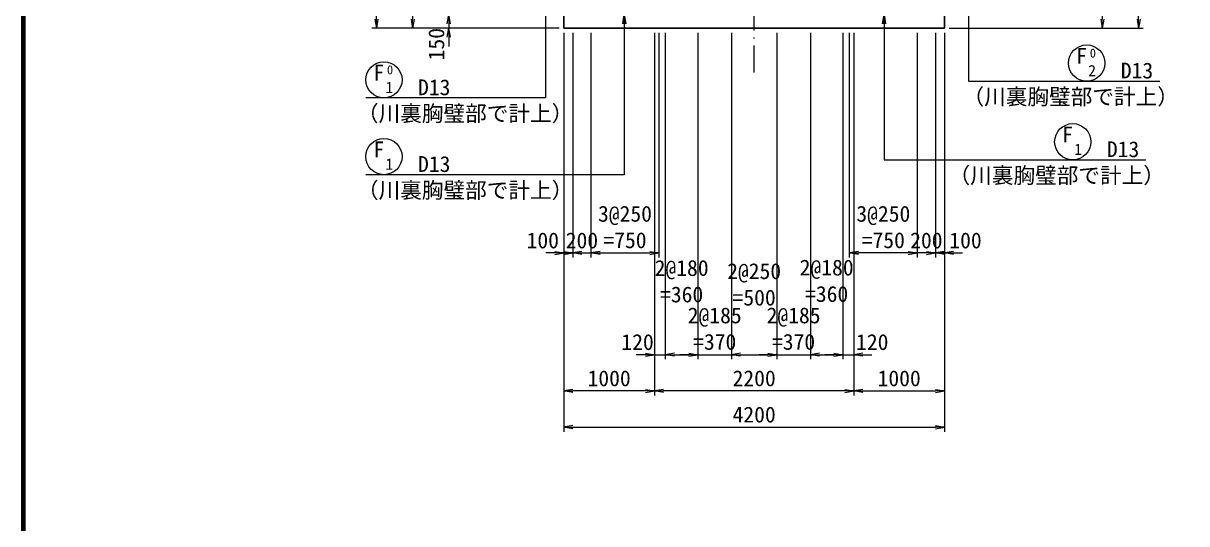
# Model space of a CAD drawing. Header units: millimetres. Extents: x 169470 to 758170, y -17820 to 11880.
# Drawn here: x 464845 to 477681, y -2965 to 2556 of the extents above; entities that cross this region are included whole.
import ezdxf
from ezdxf.enums import TextEntityAlignment as Align

# ---------------------------------------------------------------- set-up
doc = ezdxf.new("R2010")
doc.units = ezdxf.units.MM
doc.header["$LTSCALE"] = 50
doc.header["$PDSIZE"] = 300
doc.linetypes.add('SXF_一点短鎖線', pattern=[9.25, 6, -1.5, 0.25, -1.5])
doc.layers.get('Defpoints').update_dxf_attribs({"color": 151})
for name, color, linetype, lineweight in [('D-BMK', 2, 'SXF_一点短鎖線', 13), ('D-STR', 1, 'Continuous', 25), ('D-STR-DIM', 7, 'Continuous', 13), ('D-STR-HTXT', 7, 'Continuous', 13), ('D-STR-TXT', 7, 'Continuous', 13), ('D-TTL', 2, 'Continuous', 140)]:
    doc.layers.add(name, color=color, linetype=linetype, lineweight=lineweight)
doc.styles.add('YOKO_GOTHIC', font='MS Gothic.ttf')
doc.dimstyles.new('S50', dxfattribs={"dimscale": 50, "dimtxt": 3.5, "dimasz": 2, "dimexe": 1, "dimexo": 1, "dimgap": 1, "dimtad": 1, "dimdec": 0, "dimzin": 1, "dimdsep": 46, "dimtxsty": 'YOKO_GOTHIC', "dimblk": 'OPEN', "dimcen": 0, "dimclrd": 256, "dimclre": 256, "dimclrt": 256, "dimaunit": 1, "dimadec": 3, "dimazin": 0, "dimtfac": 1, "dimtdec": 0, "dimtix": 1, "dimtmove": 2, "dimatfit": 3, "dimldrblk": 'OPEN', "dimfxl": 1, "dimlwd": -1, "dimlwe": -1, "dimarcsym": 2})

# ---------------------------------------------------------------- blocks, each defined once
blk = doc.blocks.new('_Open')
at = {"color": 0, "linetype": 'ByBlock', "lineweight": -2}
for p, q in [((-1, 0.17), (0, 0)), ((-1, -0.17), (0, 0)), ((0, 0), (-1, 0))]:
    blk.add_line(p, q, dxfattribs=at)
blk = doc.blocks.new('*D4238')
at = {"layer": 'D-STR-DIM', "ltscale": 1500, "transparency": 16777216}
for p, q in [((469540, 3081), (469540, 3181)), ((470758, 2981), (469490, 2981)), ((469540, 2981), (469540, 2651)), ((470758, 2651), (469490, 2651)), ((469540, 2551), (469540, 2451))]:
    blk.add_line(p, q, dxfattribs=at)
at = {"layer": 'Defpoints', "color": 0, "ltscale": 1500, "transparency": 16777216}
for p in [(470808, 2981), (469540, 2651), (470808, 2651)]:
    blk.add_point(p, dxfattribs=at)
at = {"layer": 'D-STR-DIM', "ltscale": 1500, "transparency": 16777216, "xscale": 100, "yscale": 100, "zscale": 100}
for p, rotation in [((469540, 2981), 270), ((469540, 2651), 90)]:
    blk.add_blockref('_Open', p, dxfattribs=dict(at, rotation=rotation))
at = {"layer": 'D-STR-DIM', "ltscale": 1500, "transparency": 16777216, "insert": (469403, 2816), "char_height": 175, "attachment_point": 5, "rotation": 90, "style": 'YOKO_GOTHIC'}
blk.add_mtext('330', dxfattribs=at)
blk = doc.blocks.new('*D4239')
at = {"layer": 'D-STR-DIM', "ltscale": 1500, "transparency": 16777216}
for p, q in [((469540, 2751), (469540, 2851)), ((470758, 2651), (469490, 2651)), ((469540, 2651), (469540, 2501)), ((470758, 2501), (469490, 2501)), ((469540, 2401), (469540, 2301))]:
    blk.add_line(p, q, dxfattribs=at)
at = {"layer": 'Defpoints', "color": 0, "ltscale": 1500, "transparency": 16777216}
for p in [(470808, 2651), (469540, 2501), (470808, 2501)]:
    blk.add_point(p, dxfattribs=at)
at = {"layer": 'D-STR-DIM', "ltscale": 1500, "transparency": 16777216, "xscale": 100, "yscale": 100, "zscale": 100}
for p, rotation in [((469540, 2651), 270), ((469540, 2501), 90)]:
    blk.add_blockref('_Open', p, dxfattribs=dict(at, rotation=rotation))
at = {"layer": 'D-STR-DIM', "ltscale": 1500, "transparency": 16777216, "insert": (469403, 2325), "char_height": 175, "attachment_point": 5, "rotation": 90, "style": 'YOKO_GOTHIC'}
blk.add_mtext('150', dxfattribs=at)
blk = doc.blocks.new('*D4241')
at = {"layer": 'D-STR-DIM', "ltscale": 1500, "transparency": 16777216}
for p, q in [((470758, 3101), (469090, 3101)), ((469140, 3001), (469140, 2601)), ((470758, 2501), (469090, 2501))]:
    blk.add_line(p, q, dxfattribs=at)
at = {"layer": 'Defpoints', "color": 0, "ltscale": 1500, "transparency": 16777216}
for p in [(470808, 3101), (469140, 2501), (470808, 2501)]:
    blk.add_point(p, dxfattribs=at)
at = {"layer": 'D-STR-DIM', "ltscale": 1500, "transparency": 16777216, "xscale": 100, "yscale": 100, "zscale": 100}
for p, rotation in [((469140, 3101), 90), ((469140, 2501), 270)]:
    blk.add_blockref('_Open', p, dxfattribs=dict(at, rotation=rotation))
at = {"layer": 'D-STR-DIM', "ltscale": 1500, "transparency": 16777216, "insert": (469003, 2801), "char_height": 175, "attachment_point": 5, "rotation": 90, "style": 'YOKO_GOTHIC'}
blk.add_mtext('600', dxfattribs=at)
blk = doc.blocks.new('*D4242')
at = {"layer": 'D-STR-DIM', "ltscale": 1500, "transparency": 16777216}
for p, q in [((471758, 6201), (468690, 6201)), ((468740, 2601), (468740, 6101)), ((470758, 2501), (468690, 2501))]:
    blk.add_line(p, q, dxfattribs=at)
at = {"layer": 'Defpoints', "color": 0, "ltscale": 1500, "transparency": 16777216}
for p in [(468740, 6201), (471808, 6201), (470808, 2501)]:
    blk.add_point(p, dxfattribs=at)
at = {"layer": 'D-STR-DIM', "ltscale": 1500, "transparency": 16777216, "xscale": 100, "yscale": 100, "zscale": 100}
for p, rotation in [((468740, 6201), 90), ((468740, 2501), 270)]:
    blk.add_blockref('_Open', p, dxfattribs=dict(at, rotation=rotation))
at = {"layer": 'D-STR-DIM', "ltscale": 1500, "transparency": 16777216, "insert": (468603, 4351), "char_height": 175, "attachment_point": 5, "rotation": 90, "style": 'YOKO_GOTHIC'}
blk.add_mtext('3700', dxfattribs=at)
blk = doc.blocks.new('*D4244')
at = {"layer": 'D-STR-DIM', "ltscale": 1500, "transparency": 16777216}
for p, q in [((470808, 2451), (470808, -28)), ((470908, 2451), (470908, -28)), ((470708, 22), (470608, 22)), ((470808, 22), (470908, 22)), ((471008, 22), (471108, 22))]:
    blk.add_line(p, q, dxfattribs=at)
at = {"layer": 'Defpoints', "color": 0, "ltscale": 1500, "transparency": 16777216}
for p in [(470808, 2501), (470908, 2501), (470908, 22)]:
    blk.add_point(p, dxfattribs=at)
at = {"layer": 'D-STR-DIM', "ltscale": 1500, "transparency": 16777216, "xscale": 100, "yscale": 100, "zscale": 100}
blk.add_blockref('_Open', (470808, 22), dxfattribs=at)
at = {"layer": 'D-STR-DIM', "ltscale": 1500, "transparency": 16777216, "xscale": 100, "yscale": 100, "zscale": 100, "rotation": 180}
blk.add_blockref('_Open', (470908, 22), dxfattribs=at)
at = {"layer": 'D-STR-DIM', "ltscale": 1500, "transparency": 16777216, "insert": (470576, 159), "char_height": 175, "attachment_point": 5, "style": 'YOKO_GOTHIC'}
blk.add_mtext('100', dxfattribs=at)
blk = doc.blocks.new('*D4245')
at = {"layer": 'D-STR-DIM', "ltscale": 1500, "transparency": 16777216}
for p, q in [((470908, 2451), (470908, -28)), ((471108, 2451), (471108, -28)), ((470808, 22), (470708, 22)), ((470908, 22), (471108, 22)), ((471208, 22), (471308, 22))]:
    blk.add_line(p, q, dxfattribs=at)
at = {"layer": 'Defpoints', "color": 0, "ltscale": 1500, "transparency": 16777216}
for p in [(470908, 2501), (471108, 2501), (471108, 22)]:
    blk.add_point(p, dxfattribs=at)
at = {"layer": 'D-STR-DIM', "ltscale": 1500, "transparency": 16777216, "xscale": 100, "yscale": 100, "zscale": 100}
blk.add_blockref('_Open', (470908, 22), dxfattribs=at)
at = {"layer": 'D-STR-DIM', "ltscale": 1500, "transparency": 16777216, "xscale": 100, "yscale": 100, "zscale": 100, "rotation": 180}
blk.add_blockref('_Open', (471108, 22), dxfattribs=at)
at = {"layer": 'D-STR-DIM', "ltscale": 1500, "transparency": 16777216, "insert": (471008, 159), "char_height": 175, "attachment_point": 5, "style": 'YOKO_GOTHIC'}
blk.add_mtext('200', dxfattribs=at)
blk = doc.blocks.new('*D4246')
at = {"layer": 'D-STR-DIM', "ltscale": 1500, "transparency": 16777216}
for p, q in [((471108, 2451), (471108, -28)), ((471858, 2451), (471858, -28)), ((471208, 22), (471758, 22))]:
    blk.add_line(p, q, dxfattribs=at)
at = {"layer": 'Defpoints', "color": 0, "ltscale": 1500, "transparency": 16777216}
for p in [(471108, 2501), (471858, 2501), (471858, 22)]:
    blk.add_point(p, dxfattribs=at)
at = {"layer": 'D-STR-DIM', "ltscale": 1500, "transparency": 16777216, "xscale": 100, "yscale": 100, "zscale": 100, "rotation": 180}
blk.add_blockref('_Open', (471108, 22), dxfattribs=at)
at = {"layer": 'D-STR-DIM', "ltscale": 1500, "transparency": 16777216, "xscale": 100, "yscale": 100, "zscale": 100}
blk.add_blockref('_Open', (471858, 22), dxfattribs=at)
at = {"layer": 'D-STR-DIM', "ltscale": 1500, "transparency": 16777216, "insert": (471483, 307), "char_height": 175, "attachment_point": 5, "style": 'YOKO_GOTHIC'}
blk.add_mtext('3@250\\P=750', dxfattribs=at)
blk = doc.blocks.new('*D4247')
at = {"layer": 'D-STR-DIM', "ltscale": 1500, "transparency": 16777216}
for p, q in [((474908, 2451), (474908, -28)), ((475008, 2451), (475008, -28)), ((474808, 22), (474708, 22)), ((475008, 22), (474908, 22)), ((475108, 22), (475208, 22))]:
    blk.add_line(p, q, dxfattribs=at)
at = {"layer": 'Defpoints', "color": 0, "ltscale": 1500, "transparency": 16777216}
for p in [(474908, 2501), (475008, 2501), (474908, 22)]:
    blk.add_point(p, dxfattribs=at)
at = {"layer": 'D-STR-DIM', "ltscale": 1500, "transparency": 16777216, "xscale": 100, "yscale": 100, "zscale": 100}
blk.add_blockref('_Open', (474908, 22), dxfattribs=at)
at = {"layer": 'D-STR-DIM', "ltscale": 1500, "transparency": 16777216, "xscale": 100, "yscale": 100, "zscale": 100, "rotation": 180}
blk.add_blockref('_Open', (475008, 22), dxfattribs=at)
at = {"layer": 'D-STR-DIM', "ltscale": 1500, "transparency": 16777216, "insert": (475240, 159), "char_height": 175, "attachment_point": 5, "style": 'YOKO_GOTHIC'}
blk.add_mtext('100', dxfattribs=at)
blk = doc.blocks.new('*D4248')
at = {"layer": 'D-STR-DIM', "ltscale": 1500, "transparency": 16777216}
for p, q in [((474708, 2451), (474708, -28)), ((474908, 2451), (474908, -28)), ((474608, 22), (474508, 22)), ((474908, 22), (474708, 22)), ((475008, 22), (475108, 22))]:
    blk.add_line(p, q, dxfattribs=at)
at = {"layer": 'Defpoints', "color": 0, "ltscale": 1500, "transparency": 16777216}
for p in [(474708, 2501), (474908, 2501), (474708, 22)]:
    blk.add_point(p, dxfattribs=at)
at = {"layer": 'D-STR-DIM', "ltscale": 1500, "transparency": 16777216, "xscale": 100, "yscale": 100, "zscale": 100}
blk.add_blockref('_Open', (474708, 22), dxfattribs=at)
at = {"layer": 'D-STR-DIM', "ltscale": 1500, "transparency": 16777216, "xscale": 100, "yscale": 100, "zscale": 100, "rotation": 180}
blk.add_blockref('_Open', (474908, 22), dxfattribs=at)
at = {"layer": 'D-STR-DIM', "ltscale": 1500, "transparency": 16777216, "insert": (474808, 159), "char_height": 175, "attachment_point": 5, "style": 'YOKO_GOTHIC'}
blk.add_mtext('200', dxfattribs=at)
blk = doc.blocks.new('*D4249')
at = {"layer": 'D-STR-DIM', "ltscale": 1500, "transparency": 16777216}
for p, q in [((473958, 2451), (473958, -28)), ((474708, 2451), (474708, -28)), ((474608, 22), (474058, 22))]:
    blk.add_line(p, q, dxfattribs=at)
at = {"layer": 'Defpoints', "color": 0, "ltscale": 1500, "transparency": 16777216}
for p in [(473958, 2501), (474708, 2501), (473958, 22)]:
    blk.add_point(p, dxfattribs=at)
at = {"layer": 'D-STR-DIM', "ltscale": 1500, "transparency": 16777216, "xscale": 100, "yscale": 100, "zscale": 100, "rotation": 180}
blk.add_blockref('_Open', (473958, 22), dxfattribs=at)
at = {"layer": 'D-STR-DIM', "ltscale": 1500, "transparency": 16777216, "xscale": 100, "yscale": 100, "zscale": 100}
blk.add_blockref('_Open', (474708, 22), dxfattribs=at)
at = {"layer": 'D-STR-DIM', "ltscale": 1500, "transparency": 16777216, "insert": (474333, 307), "char_height": 175, "attachment_point": 5, "style": 'YOKO_GOTHIC'}
blk.add_mtext('3@250\\P=750', dxfattribs=at)
blk = doc.blocks.new('*D4250')
at = {"layer": 'D-STR-DIM', "ltscale": 1500, "transparency": 16777216}
for p, q in [((471808, 2451), (471808, -1150)), ((471928, 2451), (471928, -1150)), ((471708, -1100), (471608, -1100)), ((471808, -1100), (471928, -1100)), ((472028, -1100), (472128, -1100))]:
    blk.add_line(p, q, dxfattribs=at)
at = {"layer": 'Defpoints', "color": 0, "ltscale": 1500, "transparency": 16777216}
for p in [(471808, 2501), (471928, 2501), (471928, -1100)]:
    blk.add_point(p, dxfattribs=at)
at = {"layer": 'D-STR-DIM', "ltscale": 1500, "transparency": 16777216, "xscale": 100, "yscale": 100, "zscale": 100}
blk.add_blockref('_Open', (471808, -1100), dxfattribs=at)
at = {"layer": 'D-STR-DIM', "ltscale": 1500, "transparency": 16777216, "xscale": 100, "yscale": 100, "zscale": 100, "rotation": 180}
blk.add_blockref('_Open', (471928, -1100), dxfattribs=at)
at = {"layer": 'D-STR-DIM', "ltscale": 1500, "transparency": 16777216, "insert": (471622, -962), "char_height": 175, "attachment_point": 5, "style": 'YOKO_GOTHIC'}
blk.add_mtext('120', dxfattribs=at)
blk = doc.blocks.new('*D4251')
at = {"layer": 'D-STR-DIM', "ltscale": 1500, "transparency": 16777216}
for p, q in [((471928, 2451), (471928, -1150)), ((472288, 2451), (472288, -1150)), ((472028, -1100), (472188, -1100))]:
    blk.add_line(p, q, dxfattribs=at)
at = {"layer": 'Defpoints', "color": 0, "ltscale": 1500, "transparency": 16777216}
for p in [(471928, 2501), (472288, 2501), (472288, -1100)]:
    blk.add_point(p, dxfattribs=at)
at = {"layer": 'D-STR-DIM', "ltscale": 1500, "transparency": 16777216, "xscale": 100, "yscale": 100, "zscale": 100, "rotation": 180}
blk.add_blockref('_Open', (471928, -1100), dxfattribs=at)
at = {"layer": 'D-STR-DIM', "ltscale": 1500, "transparency": 16777216, "xscale": 100, "yscale": 100, "zscale": 100}
blk.add_blockref('_Open', (472288, -1100), dxfattribs=at)
at = {"layer": 'D-STR-DIM', "ltscale": 1500, "transparency": 16777216, "insert": (472108, -291), "char_height": 175, "attachment_point": 5, "style": 'YOKO_GOTHIC'}
blk.add_mtext('2@180\\P=360', dxfattribs=at)
blk = doc.blocks.new('*D4252')
at = {"layer": 'D-STR-DIM', "ltscale": 1500, "transparency": 16777216}
for p, q in [((472288, 2451), (472288, -1150)), ((472658, 2451), (472658, -1150)), ((472188, -1100), (472088, -1100)), ((472288, -1100), (472658, -1100)), ((472758, -1100), (472858, -1100))]:
    blk.add_line(p, q, dxfattribs=at)
at = {"layer": 'Defpoints', "color": 0, "ltscale": 1500, "transparency": 16777216}
for p in [(472288, 2501), (472658, 2501), (472658, -1100)]:
    blk.add_point(p, dxfattribs=at)
at = {"layer": 'D-STR-DIM', "ltscale": 1500, "transparency": 16777216, "xscale": 100, "yscale": 100, "zscale": 100}
blk.add_blockref('_Open', (472288, -1100), dxfattribs=at)
at = {"layer": 'D-STR-DIM', "ltscale": 1500, "transparency": 16777216, "xscale": 100, "yscale": 100, "zscale": 100, "rotation": 180}
blk.add_blockref('_Open', (472658, -1100), dxfattribs=at)
at = {"layer": 'D-STR-DIM', "ltscale": 1500, "transparency": 16777216, "insert": (472473, -814), "char_height": 175, "attachment_point": 5, "style": 'YOKO_GOTHIC'}
blk.add_mtext('2@185\\P=370', dxfattribs=at)
blk = doc.blocks.new('*D4253')
at = {"layer": 'D-STR-DIM', "ltscale": 1500, "transparency": 16777216}
for p, q in [((472658, 2451), (472658, -1150)), ((473158, 2451), (473158, -1150)), ((472758, -1100), (473058, -1100))]:
    blk.add_line(p, q, dxfattribs=at)
at = {"layer": 'Defpoints', "color": 0, "ltscale": 1500, "transparency": 16777216}
for p in [(472658, 2501), (473158, 2501), (473158, -1100)]:
    blk.add_point(p, dxfattribs=at)
at = {"layer": 'D-STR-DIM', "ltscale": 1500, "transparency": 16777216, "xscale": 100, "yscale": 100, "zscale": 100, "rotation": 180}
blk.add_blockref('_Open', (472658, -1100), dxfattribs=at)
at = {"layer": 'D-STR-DIM', "ltscale": 1500, "transparency": 16777216, "xscale": 100, "yscale": 100, "zscale": 100}
blk.add_blockref('_Open', (473158, -1100), dxfattribs=at)
at = {"layer": 'D-STR-DIM', "ltscale": 1500, "transparency": 16777216, "insert": (472908, -326), "char_height": 175, "attachment_point": 5, "style": 'YOKO_GOTHIC'}
blk.add_mtext('2@250\\P=500', dxfattribs=at)
blk = doc.blocks.new('*D4254')
at = {"layer": 'D-STR-DIM', "ltscale": 1500, "transparency": 16777216}
for p, q in [((473158, 2451), (473158, -1150)), ((473528, 2451), (473528, -1150)), ((473058, -1100), (472958, -1100)), ((473158, -1100), (473528, -1100)), ((473628, -1100), (473728, -1100))]:
    blk.add_line(p, q, dxfattribs=at)
at = {"layer": 'Defpoints', "color": 0, "ltscale": 1500, "transparency": 16777216}
for p in [(473158, 2501), (473528, 2501), (473528, -1100)]:
    blk.add_point(p, dxfattribs=at)
at = {"layer": 'D-STR-DIM', "ltscale": 1500, "transparency": 16777216, "xscale": 100, "yscale": 100, "zscale": 100}
blk.add_blockref('_Open', (473158, -1100), dxfattribs=at)
at = {"layer": 'D-STR-DIM', "ltscale": 1500, "transparency": 16777216, "xscale": 100, "yscale": 100, "zscale": 100, "rotation": 180}
blk.add_blockref('_Open', (473528, -1100), dxfattribs=at)
at = {"layer": 'D-STR-DIM', "ltscale": 1500, "transparency": 16777216, "insert": (473343, -814), "char_height": 175, "attachment_point": 5, "style": 'YOKO_GOTHIC'}
blk.add_mtext('2@185\\P=370', dxfattribs=at)
blk = doc.blocks.new('*D4255')
at = {"layer": 'D-STR-DIM', "ltscale": 1500, "transparency": 16777216}
for p, q in [((473528, 2451), (473528, -1150)), ((473888, 2451), (473888, -1150)), ((473628, -1100), (473788, -1100))]:
    blk.add_line(p, q, dxfattribs=at)
at = {"layer": 'Defpoints', "color": 0, "ltscale": 1500, "transparency": 16777216}
for p in [(473528, 2501), (473888, 2501), (473888, -1100)]:
    blk.add_point(p, dxfattribs=at)
at = {"layer": 'D-STR-DIM', "ltscale": 1500, "transparency": 16777216, "xscale": 100, "yscale": 100, "zscale": 100, "rotation": 180}
blk.add_blockref('_Open', (473528, -1100), dxfattribs=at)
at = {"layer": 'D-STR-DIM', "ltscale": 1500, "transparency": 16777216, "xscale": 100, "yscale": 100, "zscale": 100}
blk.add_blockref('_Open', (473888, -1100), dxfattribs=at)
at = {"layer": 'D-STR-DIM', "ltscale": 1500, "transparency": 16777216, "insert": (473708, -286), "char_height": 175, "attachment_point": 5, "style": 'YOKO_GOTHIC'}
blk.add_mtext('2@180\\P=360', dxfattribs=at)
blk = doc.blocks.new('*D4256')
at = {"layer": 'D-STR-DIM', "ltscale": 1500, "transparency": 16777216}
for p, q in [((473888, 2451), (473888, -1150)), ((474008, 2451), (474008, -1150)), ((473788, -1100), (473688, -1100)), ((473888, -1100), (474008, -1100)), ((474108, -1100), (474208, -1100))]:
    blk.add_line(p, q, dxfattribs=at)
at = {"layer": 'Defpoints', "color": 0, "ltscale": 1500, "transparency": 16777216}
for p in [(473888, 2501), (474008, 2501), (474008, -1100)]:
    blk.add_point(p, dxfattribs=at)
at = {"layer": 'D-STR-DIM', "ltscale": 1500, "transparency": 16777216, "xscale": 100, "yscale": 100, "zscale": 100}
blk.add_blockref('_Open', (473888, -1100), dxfattribs=at)
at = {"layer": 'D-STR-DIM', "ltscale": 1500, "transparency": 16777216, "xscale": 100, "yscale": 100, "zscale": 100, "rotation": 180}
blk.add_blockref('_Open', (474008, -1100), dxfattribs=at)
at = {"layer": 'D-STR-DIM', "ltscale": 1500, "transparency": 16777216, "insert": (474211, -962), "char_height": 175, "attachment_point": 5, "style": 'YOKO_GOTHIC'}
blk.add_mtext('120', dxfattribs=at)
blk = doc.blocks.new('*D4257')
at = {"layer": 'D-STR-DIM', "ltscale": 1500, "transparency": 16777216}
for p, q in [((474008, 2451), (474008, -1550)), ((475008, 2451), (475008, -1550)), ((474108, -1500), (474908, -1500))]:
    blk.add_line(p, q, dxfattribs=at)
at = {"layer": 'Defpoints', "color": 0, "ltscale": 1500, "transparency": 16777216}
for p in [(474008, 2501), (475008, 2501), (475008, -1500)]:
    blk.add_point(p, dxfattribs=at)
at = {"layer": 'D-STR-DIM', "ltscale": 1500, "transparency": 16777216, "xscale": 100, "yscale": 100, "zscale": 100, "rotation": 180}
blk.add_blockref('_Open', (474008, -1500), dxfattribs=at)
at = {"layer": 'D-STR-DIM', "ltscale": 1500, "transparency": 16777216, "xscale": 100, "yscale": 100, "zscale": 100}
blk.add_blockref('_Open', (475008, -1500), dxfattribs=at)
at = {"layer": 'D-STR-DIM', "ltscale": 1500, "transparency": 16777216, "insert": (474508, -1362), "char_height": 175, "attachment_point": 5, "style": 'YOKO_GOTHIC'}
blk.add_mtext('1000', dxfattribs=at)
blk = doc.blocks.new('*D4258')
at = {"layer": 'D-STR-DIM', "ltscale": 1500, "transparency": 16777216}
for p, q in [((471808, 2451), (471808, -1550)), ((474008, 2451), (474008, -1550)), ((473908, -1500), (471908, -1500))]:
    blk.add_line(p, q, dxfattribs=at)
at = {"layer": 'Defpoints', "color": 0, "ltscale": 1500, "transparency": 16777216}
for p in [(471808, 2501), (474008, 2501), (471808, -1500)]:
    blk.add_point(p, dxfattribs=at)
at = {"layer": 'D-STR-DIM', "ltscale": 1500, "transparency": 16777216, "xscale": 100, "yscale": 100, "zscale": 100, "rotation": 180}
blk.add_blockref('_Open', (471808, -1500), dxfattribs=at)
at = {"layer": 'D-STR-DIM', "ltscale": 1500, "transparency": 16777216, "xscale": 100, "yscale": 100, "zscale": 100}
blk.add_blockref('_Open', (474008, -1500), dxfattribs=at)
at = {"layer": 'D-STR-DIM', "ltscale": 1500, "transparency": 16777216, "insert": (472908, -1362), "char_height": 175, "attachment_point": 5, "style": 'YOKO_GOTHIC'}
blk.add_mtext('2200', dxfattribs=at)
blk = doc.blocks.new('*D4259')
at = {"layer": 'D-STR-DIM', "ltscale": 1500, "transparency": 16777216}
for p, q in [((470808, 2451), (470808, -1550)), ((471808, 2451), (471808, -1550)), ((471708, -1500), (470908, -1500))]:
    blk.add_line(p, q, dxfattribs=at)
at = {"layer": 'Defpoints', "color": 0, "ltscale": 1500, "transparency": 16777216}
for p in [(470808, 2501), (471808, 2501), (470808, -1500)]:
    blk.add_point(p, dxfattribs=at)
at = {"layer": 'D-STR-DIM', "ltscale": 1500, "transparency": 16777216, "xscale": 100, "yscale": 100, "zscale": 100, "rotation": 180}
blk.add_blockref('_Open', (470808, -1500), dxfattribs=at)
at = {"layer": 'D-STR-DIM', "ltscale": 1500, "transparency": 16777216, "xscale": 100, "yscale": 100, "zscale": 100}
blk.add_blockref('_Open', (471808, -1500), dxfattribs=at)
at = {"layer": 'D-STR-DIM', "ltscale": 1500, "transparency": 16777216, "insert": (471308, -1362), "char_height": 175, "attachment_point": 5, "style": 'YOKO_GOTHIC'}
blk.add_mtext('1000', dxfattribs=at)
blk = doc.blocks.new('*D4260')
at = {"layer": 'D-STR-DIM', "ltscale": 1500, "transparency": 16777216}
for p, q in [((470808, 2451), (470808, -1950)), ((475008, 2451), (475008, -1950)), ((470908, -1900), (474908, -1900))]:
    blk.add_line(p, q, dxfattribs=at)
at = {"layer": 'Defpoints', "color": 0, "ltscale": 1500, "transparency": 16777216}
for p in [(470808, 2501), (475008, 2501), (475008, -1900)]:
    blk.add_point(p, dxfattribs=at)
at = {"layer": 'D-STR-DIM', "ltscale": 1500, "transparency": 16777216, "xscale": 100, "yscale": 100, "zscale": 100, "rotation": 180}
blk.add_blockref('_Open', (470808, -1900), dxfattribs=at)
at = {"layer": 'D-STR-DIM', "ltscale": 1500, "transparency": 16777216, "xscale": 100, "yscale": 100, "zscale": 100}
blk.add_blockref('_Open', (475008, -1900), dxfattribs=at)
at = {"layer": 'D-STR-DIM', "ltscale": 1500, "transparency": 16777216, "insert": (472908, -1762), "char_height": 175, "attachment_point": 5, "style": 'YOKO_GOTHIC'}
blk.add_mtext('4200', dxfattribs=at)
blk = doc.blocks.new('*D4394')
at = {"layer": 'D-STR-DIM', "ltscale": 1500, "transparency": 16777216}
for p, q in [((475058, 3101), (476799, 3101)), ((476749, 3001), (476749, 2601)), ((475058, 2501), (476799, 2501))]:
    blk.add_line(p, q, dxfattribs=at)
at = {"layer": 'Defpoints', "color": 0, "ltscale": 1500, "transparency": 16777216}
for p in [(475008, 3101), (475008, 2501), (476749, 2501)]:
    blk.add_point(p, dxfattribs=at)
at = {"layer": 'D-STR-DIM', "ltscale": 1500, "transparency": 16777216, "xscale": 100, "yscale": 100, "zscale": 100}
for p, rotation in [((476749, 3101), 90), ((476749, 2501), 270)]:
    blk.add_blockref('_Open', p, dxfattribs=dict(at, rotation=rotation))
at = {"layer": 'D-STR-DIM', "ltscale": 1500, "transparency": 16777216, "insert": (476612, 2801), "char_height": 175, "attachment_point": 5, "rotation": 90, "style": 'YOKO_GOTHIC'}
blk.add_mtext('600', dxfattribs=at)
blk = doc.blocks.new('*D2666')
at = {"layer": 'D-STR-DIM', "ltscale": 1500, "transparency": 16777216}
for p, q in [((474058, 6201), (477199, 6201)), ((477149, 2601), (477149, 6101)), ((475058, 2501), (477199, 2501))]:
    blk.add_line(p, q, dxfattribs=at)
at = {"layer": 'Defpoints', "color": 0, "ltscale": 1500, "transparency": 16777216}
for p in [(474008, 6201), (477149, 6201), (475008, 2501)]:
    blk.add_point(p, dxfattribs=at)
at = {"layer": 'D-STR-DIM', "ltscale": 1500, "transparency": 16777216, "xscale": 100, "yscale": 100, "zscale": 100}
for p, rotation in [((477149, 6201), 90), ((477149, 2501), 270)]:
    blk.add_blockref('_Open', p, dxfattribs=dict(at, rotation=rotation))
at = {"layer": 'D-STR-DIM', "ltscale": 1500, "transparency": 16777216, "insert": (477012, 4351), "char_height": 175, "attachment_point": 5, "rotation": 90, "style": 'YOKO_GOTHIC'}
blk.add_mtext('3700', dxfattribs=at)

msp = doc.modelspace()

# ---------------------------------------------------------------- linework, layer by layer
at = {"layer": 'D-BMK'}
msp.add_line((472908.17, 2011.61), (472908.17, 6600.53), dxfattribs=at)
at = {"layer": 'D-STR'}
for p, q in [((470808.17, 2500.53), (470808.17, 3100.53)), ((475008.17, 2500.53), (475008.17, 3100.53)), ((470808.17, 2500.53), (475008.17, 2500.53))]:
    msp.add_line(p, q, dxfattribs=at)
at = {"layer": 'D-STR-HTXT'}
for p, q in [((475271.62, 1916.7), (477383.43, 1916.7)), ((470606.34, 1731.73), (468623.43, 1731.73))]:
    msp.add_line(p, q, dxfattribs=at)
for centre in [(476576.87, 2116.7), (468823.43, 1931.73), (476423.2, 1248.77), (468823.43, 1085.34)]:
    msp.add_circle(centre, 200, dxfattribs=at)
at = {"layer": 'D-TTL'}
msp.add_lwpolyline([(464844.53, 10780), (464844.53, -16720), (504844.53, -16720), (504844.53, 10780)], close=True, dxfattribs=at)

# ---------------------------------------------------------------- texts
at = {"layer": 'D-STR-TXT', "style": 'YOKO_GOTHIC'}
for s, height, p in [('F', 175, (476520.59, 2108.38)), ('0', 100, (476644.99, 2176.88)), ('F', 175, (468767.15, 1923.42)), ('0', 100, (468891.55, 1991.92)), ('2', 125, (476636.25, 1970.58)), ('1', 125, (468882.81, 1785.61)), ('F', 175, (476366.92, 1240.45)), ('F', 175, (468767.15, 1077.02)), ('1', 125, (476482.59, 1102.65)), ('1', 125, (468882.81, 939.22))]:
    msp.add_text(s, height=height, dxfattribs=at).set_placement(p, align=Align.CENTER)
for s, p in [('D13', (476953.39, 1946.7)), ('D13', (469199.95, 1761.73)), ('（川裏胸璧部で計上）', (475206.82, 1658.39)), ('（川裏胸璧部で計上）', (468525.71, 1473.42)), ('D13', (476799.72, 1078.77)), ('D13', (469199.95, 915.34)), ('（川裏胸璧部で計上）', (475053.15, 790.46)), ('（川裏胸璧部で計上）', (468525.71, 627.03))]:
    msp.add_text(s, height=175, dxfattribs=at).set_placement(p)

# ---------------------------------------------------------------- dimensions: what is measured, and where the dimension line sits
at = {"layer": 'D-STR-DIM', "ltscale": 1500}
for base, p1, p2, angle, picture, middle in [((468740.21, 6200.53), (470808.17, 2500.53), (471808.17, 6200.53), 90, '*D4242', (468602.71, 4350.53)), ((477149.28, 6200.53), (475008.17, 2500.53), (474008.17, 6200.53), 90, '*D2666', (477011.78, 4350.53)), ((469140.21, 2500.53), (470808.17, 3100.53), (470808.17, 2500.53), 90, '*D4241', (469002.71, 2800.53)), ((469540.21, 2650.53), (470808.17, 2980.53), (470808.17, 2650.53), 90, '*D4238', (469402.71, 2815.53)), ((476749.28, 2500.53), (475008.17, 3100.53), (475008.17, 2500.53), 90, '*D4394', (476611.78, 2800.53)), ((474708.17, 21.72), (474908.17, 2500.53), (474708.17, 2500.53), 180, '*D4248', (474808.17, 159.22))]:
    dim = msp.add_linear_dim(base=base, p1=p1, p2=p2, angle=angle, dimstyle='S50', dxfattribs=at)
    dim.commit()
    dim.dimension.update_dxf_attribs({"geometry": picture, "text_midpoint": middle})
for base, p1, p2, angle, picture, middle in [((469540.21, 2500.53), (470808.17, 2650.53), (470808.17, 2500.53), 90, '*D4239', (469402.71, 2324.74)), ((474908.17, 21.72), (475008.17, 2500.53), (474908.17, 2500.53), 180, '*D4247', (475240.28, 159.22))]:
    dim = msp.add_linear_dim(base=base, p1=p1, p2=p2, angle=angle, dimstyle='S50', dxfattribs=at)
    dim.commit()
    dim.dimension.update_dxf_attribs({"geometry": picture, "text_midpoint": middle, "dimtype": 160})
for base, p1, p2, picture, middle in [((470908.17, 21.72), (470808.17, 2500.53), (470908.17, 2500.53), '*D4244', (470576.06, 159.22)), ((471928.17, -1099.92), (471808.17, 2500.53), (471928.17, 2500.53), '*D4250', (471622.1, -962.42)), ((474008.17, -1099.92), (473888.17, 2500.53), (474008.17, 2500.53), '*D4256', (474211.29, -962.42))]:
    dim = msp.add_linear_dim(base=base, p1=p1, p2=p2, dimstyle='S50', dxfattribs=at)
    dim.commit()
    dim.dimension.update_dxf_attribs({"geometry": picture, "text_midpoint": middle, "dimtype": 160})
for base, p1, p2, picture, middle in [((471108.17, 21.72), (470908.17, 2500.53), (471108.17, 2500.53), '*D4245', (471008.17, 159.22)), ((470808.17, -1499.92), (471808.17, 2500.53), (470808.17, 2500.53), '*D4259', (471308.17, -1362.42)), ((475008.17, -1899.92), (470808.17, 2500.53), (475008.17, 2500.53), '*D4260', (472908.17, -1762.42)), ((471808.17, -1499.92), (474008.17, 2500.53), (471808.17, 2500.53), '*D4258', (472908.17, -1362.42)), ((475008.17, -1499.92), (474008.17, 2500.53), (475008.17, 2500.53), '*D4257', (474508.17, -1362.42))]:
    dim = msp.add_linear_dim(base=base, p1=p1, p2=p2, dimstyle='S50', dxfattribs=at)
    dim.commit()
    dim.dimension.update_dxf_attribs({"geometry": picture, "text_midpoint": middle})
for base, p1, p2, text, picture, middle in [((471858.17, 21.72), (471108.17, 2500.53), (471858.17, 2500.53), '3@250\\P=<>', '*D4246', (471483.17, 307.28)), ((472658.17, -1099.92), (472288.17, 2500.53), (472658.17, 2500.53), '2@185\\P=<>', '*D4252', (472473.17, -814.37)), ((473528.17, -1099.92), (473158.17, 2500.53), (473528.17, 2500.53), '2@185\\P=<>', '*D4254', (473343.17, -814.37))]:
    dim = msp.add_linear_dim(base=base, p1=p1, p2=p2, text=text, dimstyle='S50', dxfattribs=at)
    dim.commit()
    dim.dimension.update_dxf_attribs({"geometry": picture, "text_midpoint": middle})
for base, p1, p2, text, picture, middle in [((472288.17, -1099.92), (471928.17, 2500.53), (472288.17, 2500.53), '2@180\\P=<>', '*D4251', (472108.17, -290.89)), ((473158.17, -1099.92), (472658.17, 2500.53), (473158.17, 2500.53), '2@250\\P=<>', '*D4253', (472908.17, -326.01)), ((473888.17, -1099.92), (473528.17, 2500.53), (473888.17, 2500.53), '2@180\\P=<>', '*D4255', (473708.17, -285.91))]:
    dim = msp.add_linear_dim(base=base, p1=p1, p2=p2, text=text, dimstyle='S50', dxfattribs=at)
    dim.commit()
    dim.dimension.update_dxf_attribs({"geometry": picture, "text_midpoint": middle, "dimtype": 160})
dim = msp.add_linear_dim(base=(473958.17, 21.72), p1=(474708.17, 2500.53), p2=(473958.17, 2500.53), angle=180, text='3@250\\P=<>', dimstyle='S50', dxfattribs=at)
dim.commit()
dim.dimension.update_dxf_attribs({"geometry": '*D4249', "text_midpoint": (474333.17, 307.28)})

# ---------------------------------------------------------------- leaders
at = {"layer": 'D-STR-HTXT'}
for points in [[(471628.5, 2815.54), (475271.62, 2815.54), (475271.62, 1916.7)], [(474728.5, 2741.31), (470606.34, 2741.31), (470606.34, 1731.73)], [(471474.49, 2650.53), (471474.49, 885.34), (468623.43, 885.34)], [(474341.85, 2650.53), (474341.85, 1048.77), (477229.76, 1048.77)]]:
    msp.add_leader(points, dimstyle='S50', dxfattribs=at)

doc.saveas('drawing.dxf')
